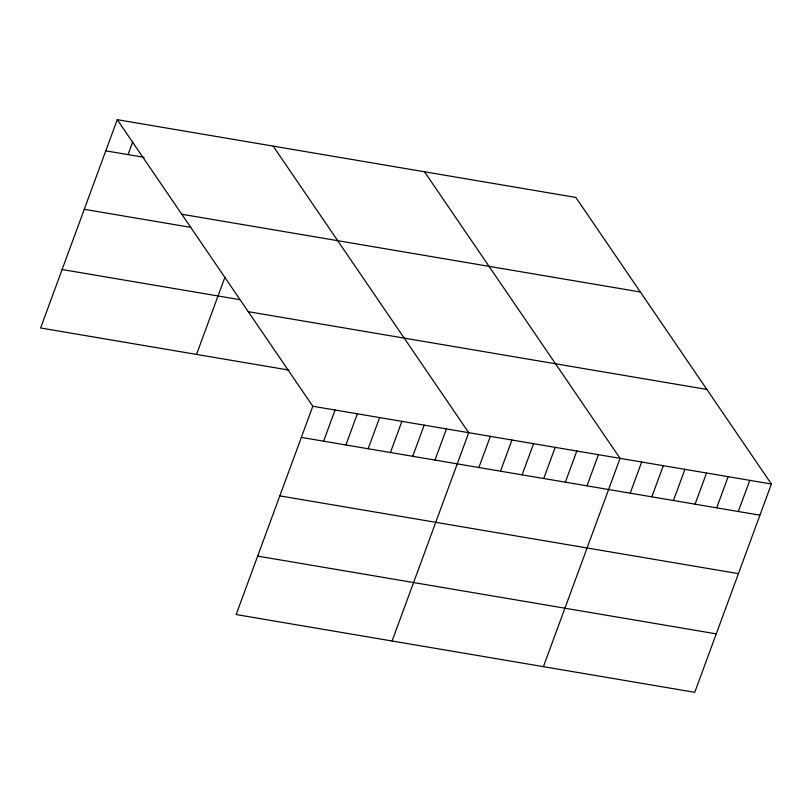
<?xml version="1.0" encoding="UTF-8"?>
<svg xmlns="http://www.w3.org/2000/svg" width="812" height="812" viewBox="0 0 812 812"><rect width="100%" height="100%" fill="white"/><g stroke="black" fill="none" stroke-linecap="round" stroke-linejoin="round"><path stroke-width="1.22" d="M117.243 119.679L312.803 406.254L236.16 614.562L694.757 692.321L771.4 484.013L575.84 197.438L117.243 119.679L40.6 327.987L289.001 370.11M128.052 154.615L132.721 141.917M196.524 354.428L224.985 277.075M323.612 441.19L335.082 410.03M345.892 444.966L357.351 413.805M368.161 448.752L379.63 417.581M390.44 452.528L401.899 421.357M412.709 456.303L424.179 425.133M434.988 460.079L446.448 428.909M392.084 641.003L468.727 432.684L273.167 146.119M478.877 467.519L490.346 436.359M500.496 471.183L511.966 440.023M522.116 474.847L533.586 443.687M543.736 478.522L555.205 447.351M565.355 482.186L576.824 451.015M586.974 485.85L598.444 454.679M543.421 666.662L620.063 458.354L424.503 171.779M630.213 493.178L641.683 462.018M651.833 496.842L663.302 465.682M673.452 500.517L684.922 469.346M695.072 504.181L706.541 473.01M716.691 507.845L728.161 476.674M738.311 511.509L749.78 480.349M105.773 150.839L144.14 157.345M181.776 214.246L640.374 292.005M84.265 209.303L190.688 227.35M62.108 269.533L239.652 299.638M248.269 311.676L706.866 389.445M312.803 406.254L771.4 484.013M301.333 437.414L759.93 515.173M279.825 495.878L738.423 573.637M257.668 556.108L716.265 633.867"/></g></svg>
